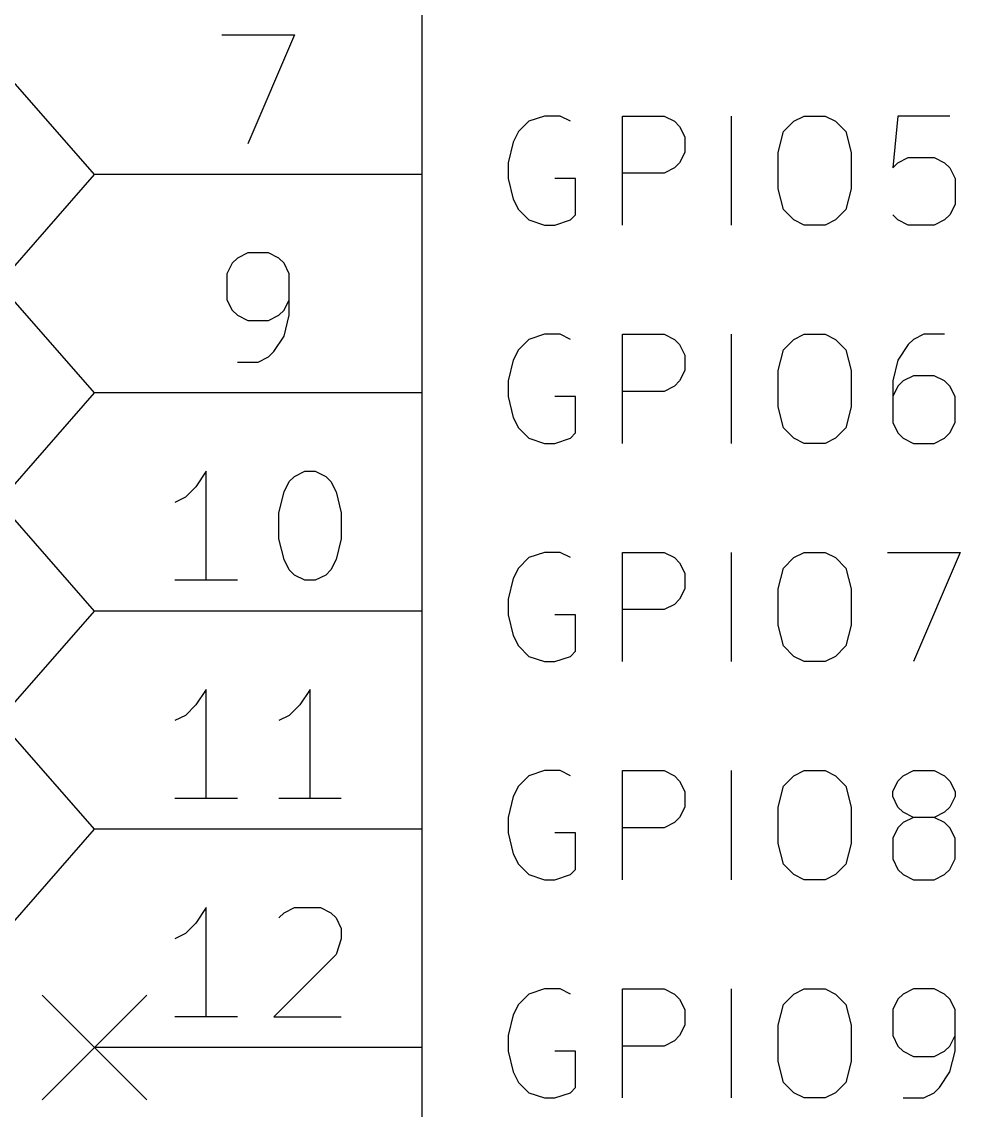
# Model space of a CAD drawing. Header units: inches. Extents: x 0.4 to 11.3, y -7.9 to -0.4.
# Drawn here: x 4.8167 to 5.2467, y -3.9788 to -3.4799 of the extents above; entities that cross this region are included whole.
import ezdxf

# ---------------------------------------------------------------- set-up
doc = ezdxf.new("R2010")
doc.units = ezdxf.units.IN
doc.header["$MEASUREMENT"] = 0
for name, color, linetype in [('BLUE', 174, 'CONTINUOUS'), ('GREENSIXTYFIVE', 129, 'CONTINUOUS'), ('LIGHTRED', 12, 'CONTINUOUS'), ('RED', 14, 'CONTINUOUS'), ('WHITE', 250, 'CONTINUOUS')]:
    doc.layers.add(name, color=color, linetype=linetype)

msp = doc.modelspace()

# ---------------------------------------------------------------- linework, layer by layer
at = {"layer": 'BLUE', "linetype": 'CONTINUOUS'}
for p, q in [((4.826, -3.926), (4.874, -3.974)), ((4.874, -3.926), (4.826, -3.974))]:
    msp.add_line(p, q, dxfattribs=at)
at = {"layer": 'GREENSIXTYFIVE', "linetype": 'CONTINUOUS'}
for p, q in [((5.04905, -3.52551), (5.04428, -3.53028)), ((5.04905, -3.52551), (5.04428, -3.53028)), ((5.05619, -3.52313), (5.04905, -3.52551)), ((5.05619, -3.52313), (5.04905, -3.52551)), ((5.06333, -3.52313), (5.05619, -3.52313)), ((5.06333, -3.52313), (5.05619, -3.52313)), ((5.06809, -3.52551), (5.06333, -3.52313)), ((5.06809, -3.52551), (5.06333, -3.52313)), ((5.0919, -3.57313), (5.0919, -3.52313)), ((5.0919, -3.52313), (5.11095, -3.52313)), ((5.0919, -3.57313), (5.0919, -3.52313)), ((5.0919, -3.52313), (5.11095, -3.52313)), ((5.11095, -3.52313), (5.11571, -3.52551)), ((5.11095, -3.52313), (5.11571, -3.52551)), ((5.11571, -3.52551), (5.11809, -3.52789)), ((5.11571, -3.52551), (5.11809, -3.52789)), ((5.1419, -3.57313), (5.1419, -3.52313)), ((5.1419, -3.57313), (5.1419, -3.52313)), ((5.16571, -3.53028), (5.17048, -3.52551)), ((5.16571, -3.53028), (5.17048, -3.52551)), ((5.17048, -3.52551), (5.17524, -3.52313)), ((5.17048, -3.52551), (5.17524, -3.52313)), ((5.17524, -3.52313), (5.18476, -3.52313)), ((5.17524, -3.52313), (5.18476, -3.52313)), ((5.18476, -3.52313), (5.18952, -3.52551)), ((5.18476, -3.52313), (5.18952, -3.52551)), ((5.18952, -3.52551), (5.19428, -3.53028)), ((5.18952, -3.52551), (5.19428, -3.53028)), ((5.21809, -3.52313), (5.21572, -3.54694)), ((5.21809, -3.52313), (5.21572, -3.54694)), ((5.24191, -3.52313), (5.21809, -3.52313)), ((5.24191, -3.52313), (5.21809, -3.52313)), ((5.04428, -3.53028), (5.0419, -3.53504)), ((5.04428, -3.53028), (5.0419, -3.53504)), ((5.11809, -3.52789), (5.12047, -3.53265)), ((5.11809, -3.52789), (5.12047, -3.53265)), ((5.16333, -3.5398), (5.16571, -3.53028)), ((5.16333, -3.5398), (5.16571, -3.53028)), ((5.19428, -3.53028), (5.19667, -3.5398)), ((5.19428, -3.53028), (5.19667, -3.5398)), ((5.0419, -3.53504), (5.03952, -3.54456)), ((5.0419, -3.53504), (5.03952, -3.54456)), ((5.12047, -3.53265), (5.12047, -3.5398)), ((5.12047, -3.53265), (5.12047, -3.5398)), ((5.12047, -3.5398), (5.11809, -3.54456)), ((5.12047, -3.5398), (5.11809, -3.54456)), ((5.16333, -3.55646), (5.16333, -3.5398)), ((5.16333, -3.55646), (5.16333, -3.5398)), ((5.19667, -3.5398), (5.19667, -3.55646)), ((5.19667, -3.5398), (5.19667, -3.55646)), ((5.03952, -3.54456), (5.03952, -3.5517)), ((5.03952, -3.54456), (5.03952, -3.5517)), ((5.11809, -3.54456), (5.11571, -3.54694)), ((5.11809, -3.54456), (5.11571, -3.54694)), ((5.21572, -3.54694), (5.21809, -3.54456)), ((5.21572, -3.54694), (5.21809, -3.54456)), ((5.21809, -3.54456), (5.22286, -3.54218)), ((5.21809, -3.54456), (5.22286, -3.54218)), ((5.22286, -3.54218), (5.23476, -3.54218)), ((5.22286, -3.54218), (5.23476, -3.54218)), ((5.23476, -3.54218), (5.23952, -3.54456)), ((5.23476, -3.54218), (5.23952, -3.54456)), ((5.23952, -3.54456), (5.24191, -3.54694)), ((5.23952, -3.54456), (5.24191, -3.54694)), ((5.11095, -3.54932), (5.0919, -3.54932)), ((5.11095, -3.54932), (5.0919, -3.54932)), ((5.11571, -3.54694), (5.11095, -3.54932)), ((5.11571, -3.54694), (5.11095, -3.54932)), ((5.24191, -3.54694), (5.24429, -3.5517)), ((5.24191, -3.54694), (5.24429, -3.5517)), ((5.03952, -3.5517), (5.0419, -3.56122)), ((5.03952, -3.5517), (5.0419, -3.56122)), ((5.07047, -3.5517), (5.06095, -3.5517)), ((5.07047, -3.5517), (5.06095, -3.5517)), ((5.07047, -3.56837), (5.07047, -3.5517)), ((5.07047, -3.56837), (5.07047, -3.5517)), ((5.16571, -3.56599), (5.16333, -3.55646)), ((5.16571, -3.56599), (5.16333, -3.55646)), ((5.19667, -3.55646), (5.19428, -3.56599)), ((5.19667, -3.55646), (5.19428, -3.56599)), ((5.24429, -3.5517), (5.24429, -3.56361)), ((5.24429, -3.5517), (5.24429, -3.56361)), ((5.0419, -3.56122), (5.04428, -3.56599)), ((5.0419, -3.56122), (5.04428, -3.56599)), ((5.04428, -3.56599), (5.04905, -3.57075)), ((5.04428, -3.56599), (5.04905, -3.57075)), ((5.17048, -3.57075), (5.16571, -3.56599)), ((5.17048, -3.57075), (5.16571, -3.56599)), ((5.19428, -3.56599), (5.18952, -3.57075)), ((5.19428, -3.56599), (5.18952, -3.57075)), ((5.24429, -3.56361), (5.24191, -3.56837)), ((5.24429, -3.56361), (5.24191, -3.56837)), ((5.04905, -3.57075), (5.05619, -3.57313)), ((5.04905, -3.57075), (5.05619, -3.57313)), ((5.06095, -3.57313), (5.06809, -3.57075)), ((5.06095, -3.57313), (5.06809, -3.57075)), ((5.06809, -3.57075), (5.07047, -3.56837)), ((5.06809, -3.57075), (5.07047, -3.56837)), ((5.17524, -3.57313), (5.17048, -3.57075)), ((5.17524, -3.57313), (5.17048, -3.57075)), ((5.18952, -3.57075), (5.18476, -3.57313)), ((5.18952, -3.57075), (5.18476, -3.57313)), ((5.21809, -3.57075), (5.21572, -3.56837)), ((5.21809, -3.57075), (5.21572, -3.56837)), ((5.22286, -3.57313), (5.21809, -3.57075)), ((5.22286, -3.57313), (5.21809, -3.57075)), ((5.23952, -3.57075), (5.23476, -3.57313)), ((5.23952, -3.57075), (5.23476, -3.57313)), ((5.24191, -3.56837), (5.23952, -3.57075)), ((5.24191, -3.56837), (5.23952, -3.57075)), ((5.05619, -3.57313), (5.06095, -3.57313)), ((5.05619, -3.57313), (5.06095, -3.57313)), ((5.18476, -3.57313), (5.17524, -3.57313)), ((5.18476, -3.57313), (5.17524, -3.57313)), ((5.23476, -3.57313), (5.22286, -3.57313)), ((5.23476, -3.57313), (5.22286, -3.57313)), ((5.04905, -3.62551), (5.04428, -3.63028)), ((5.04905, -3.62551), (5.04428, -3.63028)), ((5.05619, -3.62313), (5.04905, -3.62551)), ((5.05619, -3.62313), (5.04905, -3.62551)), ((5.06333, -3.62313), (5.05619, -3.62313)), ((5.06333, -3.62313), (5.05619, -3.62313)), ((5.06809, -3.62551), (5.06333, -3.62313)), ((5.06809, -3.62551), (5.06333, -3.62313)), ((5.0919, -3.67313), (5.0919, -3.62313)), ((5.0919, -3.62313), (5.11095, -3.62313)), ((5.0919, -3.67313), (5.0919, -3.62313)), ((5.0919, -3.62313), (5.11095, -3.62313)), ((5.11095, -3.62313), (5.11571, -3.62551)), ((5.11095, -3.62313), (5.11571, -3.62551)), ((5.11571, -3.62551), (5.11809, -3.62789)), ((5.11571, -3.62551), (5.11809, -3.62789)), ((5.1419, -3.67313), (5.1419, -3.62313)), ((5.1419, -3.67313), (5.1419, -3.62313)), ((5.16571, -3.63028), (5.17048, -3.62551)), ((5.16571, -3.63028), (5.17048, -3.62551)), ((5.17048, -3.62551), (5.17524, -3.62313)), ((5.17048, -3.62551), (5.17524, -3.62313)), ((5.17524, -3.62313), (5.18476, -3.62313)), ((5.17524, -3.62313), (5.18476, -3.62313)), ((5.18476, -3.62313), (5.18952, -3.62551)), ((5.18476, -3.62313), (5.18952, -3.62551)), ((5.18952, -3.62551), (5.19428, -3.63028)), ((5.18952, -3.62551), (5.19428, -3.63028)), ((5.22524, -3.62551), (5.22286, -3.62789)), ((5.22524, -3.62551), (5.22286, -3.62789)), ((5.23, -3.62313), (5.22524, -3.62551)), ((5.23, -3.62313), (5.22524, -3.62551)), ((5.23952, -3.62313), (5.23, -3.62313)), ((5.23952, -3.62313), (5.23, -3.62313)), ((5.04428, -3.63028), (5.0419, -3.63504)), ((5.04428, -3.63028), (5.0419, -3.63504)), ((5.11809, -3.62789), (5.12047, -3.63265)), ((5.11809, -3.62789), (5.12047, -3.63265)), ((5.16333, -3.6398), (5.16571, -3.63028)), ((5.16333, -3.6398), (5.16571, -3.63028)), ((5.19428, -3.63028), (5.19667, -3.6398)), ((5.19428, -3.63028), (5.19667, -3.6398)), ((5.22286, -3.62789), (5.21809, -3.63504)), ((5.22286, -3.62789), (5.21809, -3.63504)), ((5.0419, -3.63504), (5.03952, -3.64456)), ((5.0419, -3.63504), (5.03952, -3.64456)), ((5.12047, -3.63265), (5.12047, -3.6398)), ((5.12047, -3.63265), (5.12047, -3.6398)), ((5.21809, -3.63504), (5.21572, -3.64456)), ((5.21809, -3.63504), (5.21572, -3.64456)), ((5.12047, -3.6398), (5.11809, -3.64456)), ((5.12047, -3.6398), (5.11809, -3.64456)), ((5.16333, -3.65646), (5.16333, -3.6398)), ((5.16333, -3.65646), (5.16333, -3.6398)), ((5.19667, -3.6398), (5.19667, -3.65646)), ((5.19667, -3.6398), (5.19667, -3.65646)), ((5.03952, -3.64456), (5.03952, -3.6517)), ((5.03952, -3.64456), (5.03952, -3.6517)), ((5.11809, -3.64456), (5.11571, -3.64694)), ((5.11809, -3.64456), (5.11571, -3.64694)), ((5.21572, -3.64456), (5.21572, -3.66361)), ((5.21572, -3.64456), (5.21572, -3.66361)), ((5.22048, -3.64456), (5.21809, -3.64694)), ((5.22048, -3.64456), (5.21809, -3.64694)), ((5.22524, -3.64218), (5.22048, -3.64456)), ((5.22524, -3.64218), (5.22048, -3.64456)), ((5.23476, -3.64218), (5.22524, -3.64218)), ((5.23476, -3.64218), (5.22524, -3.64218)), ((5.23952, -3.64456), (5.23476, -3.64218)), ((5.23952, -3.64456), (5.23476, -3.64218)), ((5.24191, -3.64694), (5.23952, -3.64456)), ((5.24191, -3.64694), (5.23952, -3.64456)), ((5.11095, -3.64932), (5.0919, -3.64932)), ((5.11095, -3.64932), (5.0919, -3.64932)), ((5.11571, -3.64694), (5.11095, -3.64932)), ((5.11571, -3.64694), (5.11095, -3.64932)), ((5.21809, -3.64694), (5.21572, -3.6517)), ((5.21809, -3.64694), (5.21572, -3.6517)), ((5.24429, -3.6517), (5.24191, -3.64694)), ((5.24429, -3.6517), (5.24191, -3.64694)), ((5.03952, -3.6517), (5.0419, -3.66122)), ((5.03952, -3.6517), (5.0419, -3.66122)), ((5.07047, -3.6517), (5.06095, -3.6517)), ((5.07047, -3.6517), (5.06095, -3.6517)), ((5.07047, -3.66837), (5.07047, -3.6517)), ((5.07047, -3.66837), (5.07047, -3.6517)), ((5.24429, -3.66361), (5.24429, -3.6517)), ((5.24429, -3.66361), (5.24429, -3.6517)), ((5.0419, -3.66122), (5.04428, -3.66599)), ((5.0419, -3.66122), (5.04428, -3.66599)), ((5.16571, -3.66599), (5.16333, -3.65646)), ((5.16571, -3.66599), (5.16333, -3.65646)), ((5.19667, -3.65646), (5.19428, -3.66599)), ((5.19667, -3.65646), (5.19428, -3.66599)), ((5.04428, -3.66599), (5.04905, -3.67075)), ((5.04428, -3.66599), (5.04905, -3.67075)), ((5.17048, -3.67075), (5.16571, -3.66599)), ((5.17048, -3.67075), (5.16571, -3.66599)), ((5.19428, -3.66599), (5.18952, -3.67075)), ((5.19428, -3.66599), (5.18952, -3.67075)), ((5.21572, -3.66361), (5.21809, -3.66837)), ((5.21572, -3.66361), (5.21809, -3.66837)), ((5.24191, -3.66837), (5.24429, -3.66361)), ((5.24191, -3.66837), (5.24429, -3.66361)), ((5.04905, -3.67075), (5.05619, -3.67313)), ((5.04905, -3.67075), (5.05619, -3.67313)), ((5.06095, -3.67313), (5.06809, -3.67075)), ((5.06095, -3.67313), (5.06809, -3.67075)), ((5.06809, -3.67075), (5.07047, -3.66837)), ((5.06809, -3.67075), (5.07047, -3.66837)), ((5.17524, -3.67313), (5.17048, -3.67075)), ((5.17524, -3.67313), (5.17048, -3.67075)), ((5.18952, -3.67075), (5.18476, -3.67313)), ((5.18952, -3.67075), (5.18476, -3.67313)), ((5.21809, -3.66837), (5.22048, -3.67075)), ((5.21809, -3.66837), (5.22048, -3.67075)), ((5.22048, -3.67075), (5.22524, -3.67313)), ((5.22048, -3.67075), (5.22524, -3.67313)), ((5.23476, -3.67313), (5.23952, -3.67075)), ((5.23476, -3.67313), (5.23952, -3.67075)), ((5.23952, -3.67075), (5.24191, -3.66837)), ((5.23952, -3.67075), (5.24191, -3.66837)), ((5.05619, -3.67313), (5.06095, -3.67313)), ((5.05619, -3.67313), (5.06095, -3.67313)), ((5.18476, -3.67313), (5.17524, -3.67313)), ((5.18476, -3.67313), (5.17524, -3.67313)), ((5.22524, -3.67313), (5.23476, -3.67313)), ((5.22524, -3.67313), (5.23476, -3.67313)), ((5.04905, -3.72551), (5.04428, -3.73028)), ((5.04905, -3.72551), (5.04428, -3.73028)), ((5.05619, -3.72313), (5.04905, -3.72551)), ((5.05619, -3.72313), (5.04905, -3.72551)), ((5.06333, -3.72313), (5.05619, -3.72313)), ((5.06333, -3.72313), (5.05619, -3.72313)), ((5.06809, -3.72551), (5.06333, -3.72313)), ((5.06809, -3.72551), (5.06333, -3.72313)), ((5.0919, -3.77313), (5.0919, -3.72313)), ((5.0919, -3.72313), (5.11095, -3.72313)), ((5.0919, -3.77313), (5.0919, -3.72313)), ((5.0919, -3.72313), (5.11095, -3.72313)), ((5.11095, -3.72313), (5.11571, -3.72551)), ((5.11095, -3.72313), (5.11571, -3.72551)), ((5.11571, -3.72551), (5.11809, -3.72789)), ((5.11571, -3.72551), (5.11809, -3.72789)), ((5.1419, -3.77313), (5.1419, -3.72313)), ((5.1419, -3.77313), (5.1419, -3.72313)), ((5.16571, -3.73028), (5.17048, -3.72551)), ((5.16571, -3.73028), (5.17048, -3.72551)), ((5.17048, -3.72551), (5.17524, -3.72313)), ((5.17048, -3.72551), (5.17524, -3.72313)), ((5.17524, -3.72313), (5.18476, -3.72313)), ((5.17524, -3.72313), (5.18476, -3.72313)), ((5.18476, -3.72313), (5.18952, -3.72551)), ((5.18476, -3.72313), (5.18952, -3.72551)), ((5.18952, -3.72551), (5.19428, -3.73028)), ((5.18952, -3.72551), (5.19428, -3.73028)), ((5.21333, -3.72313), (5.24667, -3.72313)), ((5.21333, -3.72313), (5.24667, -3.72313)), ((5.24667, -3.72313), (5.22524, -3.77313)), ((5.24667, -3.72313), (5.22524, -3.77313)), ((5.04428, -3.73028), (5.0419, -3.73504)), ((5.04428, -3.73028), (5.0419, -3.73504)), ((5.11809, -3.72789), (5.12047, -3.73265)), ((5.11809, -3.72789), (5.12047, -3.73265)), ((5.16333, -3.7398), (5.16571, -3.73028)), ((5.16333, -3.7398), (5.16571, -3.73028)), ((5.19428, -3.73028), (5.19667, -3.7398)), ((5.19428, -3.73028), (5.19667, -3.7398)), ((5.0419, -3.73504), (5.03952, -3.74456)), ((5.0419, -3.73504), (5.03952, -3.74456)), ((5.12047, -3.73265), (5.12047, -3.7398)), ((5.12047, -3.73265), (5.12047, -3.7398)), ((5.12047, -3.7398), (5.11809, -3.74456)), ((5.12047, -3.7398), (5.11809, -3.74456)), ((5.16333, -3.75646), (5.16333, -3.7398)), ((5.16333, -3.75646), (5.16333, -3.7398)), ((5.19667, -3.7398), (5.19667, -3.75646)), ((5.19667, -3.7398), (5.19667, -3.75646)), ((5.03952, -3.74456), (5.03952, -3.7517)), ((5.03952, -3.74456), (5.03952, -3.7517)), ((5.11809, -3.74456), (5.11571, -3.74694)), ((5.11809, -3.74456), (5.11571, -3.74694)), ((5.11095, -3.74932), (5.0919, -3.74932)), ((5.11095, -3.74932), (5.0919, -3.74932)), ((5.11571, -3.74694), (5.11095, -3.74932)), ((5.11571, -3.74694), (5.11095, -3.74932)), ((5.03952, -3.7517), (5.0419, -3.76122)), ((5.03952, -3.7517), (5.0419, -3.76122)), ((5.07047, -3.7517), (5.06095, -3.7517)), ((5.07047, -3.7517), (5.06095, -3.7517)), ((5.07047, -3.76837), (5.07047, -3.7517)), ((5.07047, -3.76837), (5.07047, -3.7517)), ((5.16571, -3.76599), (5.16333, -3.75646)), ((5.16571, -3.76599), (5.16333, -3.75646)), ((5.19667, -3.75646), (5.19428, -3.76599)), ((5.19667, -3.75646), (5.19428, -3.76599)), ((5.0419, -3.76122), (5.04428, -3.76599)), ((5.0419, -3.76122), (5.04428, -3.76599)), ((5.04428, -3.76599), (5.04905, -3.77075)), ((5.04428, -3.76599), (5.04905, -3.77075)), ((5.17048, -3.77075), (5.16571, -3.76599)), ((5.17048, -3.77075), (5.16571, -3.76599)), ((5.19428, -3.76599), (5.18952, -3.77075)), ((5.19428, -3.76599), (5.18952, -3.77075)), ((5.04905, -3.77075), (5.05619, -3.77313)), ((5.04905, -3.77075), (5.05619, -3.77313)), ((5.06095, -3.77313), (5.06809, -3.77075)), ((5.06095, -3.77313), (5.06809, -3.77075)), ((5.06809, -3.77075), (5.07047, -3.76837)), ((5.06809, -3.77075), (5.07047, -3.76837)), ((5.17524, -3.77313), (5.17048, -3.77075)), ((5.17524, -3.77313), (5.17048, -3.77075)), ((5.18952, -3.77075), (5.18476, -3.77313)), ((5.18952, -3.77075), (5.18476, -3.77313)), ((5.05619, -3.77313), (5.06095, -3.77313)), ((5.05619, -3.77313), (5.06095, -3.77313)), ((5.18476, -3.77313), (5.17524, -3.77313)), ((5.18476, -3.77313), (5.17524, -3.77313)), ((5.04905, -3.82551), (5.04428, -3.83028)), ((5.04905, -3.82551), (5.04428, -3.83028)), ((5.05619, -3.82313), (5.04905, -3.82551)), ((5.05619, -3.82313), (5.04905, -3.82551)), ((5.06333, -3.82313), (5.05619, -3.82313)), ((5.06333, -3.82313), (5.05619, -3.82313)), ((5.06809, -3.82551), (5.06333, -3.82313)), ((5.06809, -3.82551), (5.06333, -3.82313)), ((5.0919, -3.87313), (5.0919, -3.82313)), ((5.0919, -3.82313), (5.11095, -3.82313)), ((5.0919, -3.87313), (5.0919, -3.82313)), ((5.0919, -3.82313), (5.11095, -3.82313)), ((5.11095, -3.82313), (5.11571, -3.82551)), ((5.11095, -3.82313), (5.11571, -3.82551)), ((5.11571, -3.82551), (5.11809, -3.82789)), ((5.11571, -3.82551), (5.11809, -3.82789)), ((5.1419, -3.87313), (5.1419, -3.82313)), ((5.1419, -3.87313), (5.1419, -3.82313)), ((5.16571, -3.83028), (5.17048, -3.82551)), ((5.16571, -3.83028), (5.17048, -3.82551)), ((5.17048, -3.82551), (5.17524, -3.82313)), ((5.17048, -3.82551), (5.17524, -3.82313)), ((5.17524, -3.82313), (5.18476, -3.82313)), ((5.17524, -3.82313), (5.18476, -3.82313)), ((5.18476, -3.82313), (5.18952, -3.82551)), ((5.18476, -3.82313), (5.18952, -3.82551)), ((5.18952, -3.82551), (5.19428, -3.83028)), ((5.18952, -3.82551), (5.19428, -3.83028)), ((5.21809, -3.82789), (5.22048, -3.82551)), ((5.21809, -3.82789), (5.22048, -3.82551)), ((5.22048, -3.82551), (5.22524, -3.82313)), ((5.22048, -3.82551), (5.22524, -3.82313)), ((5.22524, -3.82313), (5.23476, -3.82313)), ((5.22524, -3.82313), (5.23476, -3.82313)), ((5.23476, -3.82313), (5.23952, -3.82551)), ((5.23476, -3.82313), (5.23952, -3.82551)), ((5.23952, -3.82551), (5.24191, -3.82789)), ((5.23952, -3.82551), (5.24191, -3.82789)), ((5.04428, -3.83028), (5.0419, -3.83504)), ((5.04428, -3.83028), (5.0419, -3.83504)), ((5.11809, -3.82789), (5.12047, -3.83265)), ((5.11809, -3.82789), (5.12047, -3.83265)), ((5.16333, -3.8398), (5.16571, -3.83028)), ((5.16333, -3.8398), (5.16571, -3.83028)), ((5.19428, -3.83028), (5.19667, -3.8398)), ((5.19428, -3.83028), (5.19667, -3.8398)), ((5.21572, -3.83265), (5.21809, -3.82789)), ((5.21572, -3.83265), (5.21809, -3.82789)), ((5.24191, -3.82789), (5.24429, -3.83265)), ((5.24191, -3.82789), (5.24429, -3.83265)), ((5.0419, -3.83504), (5.03952, -3.84456)), ((5.0419, -3.83504), (5.03952, -3.84456)), ((5.12047, -3.83265), (5.12047, -3.8398)), ((5.12047, -3.83265), (5.12047, -3.8398)), ((5.21572, -3.83504), (5.21572, -3.83265)), ((5.21572, -3.83504), (5.21572, -3.83265)), ((5.21809, -3.8398), (5.21572, -3.83504)), ((5.21809, -3.8398), (5.21572, -3.83504)), ((5.24429, -3.83504), (5.24191, -3.8398)), ((5.24429, -3.83504), (5.24191, -3.8398)), ((5.24429, -3.83265), (5.24429, -3.83504)), ((5.24429, -3.83265), (5.24429, -3.83504)), ((5.12047, -3.8398), (5.11809, -3.84456)), ((5.12047, -3.8398), (5.11809, -3.84456)), ((5.16333, -3.85646), (5.16333, -3.8398)), ((5.16333, -3.85646), (5.16333, -3.8398)), ((5.19667, -3.8398), (5.19667, -3.85646)), ((5.19667, -3.8398), (5.19667, -3.85646)), ((5.22048, -3.84218), (5.21809, -3.8398)), ((5.22048, -3.84218), (5.21809, -3.8398)), ((5.24191, -3.8398), (5.23952, -3.84218)), ((5.24191, -3.8398), (5.23952, -3.84218)), ((5.03952, -3.84456), (5.03952, -3.8517)), ((5.03952, -3.84456), (5.03952, -3.8517)), ((5.11809, -3.84456), (5.11571, -3.84694)), ((5.11809, -3.84456), (5.11571, -3.84694)), ((5.22524, -3.84456), (5.22048, -3.84218)), ((5.22524, -3.84456), (5.22048, -3.84218)), ((5.22524, -3.84456), (5.22048, -3.84694)), ((5.22524, -3.84456), (5.22048, -3.84694)), ((5.23476, -3.84456), (5.22524, -3.84456)), ((5.23476, -3.84456), (5.22524, -3.84456)), ((5.23952, -3.84218), (5.23476, -3.84456)), ((5.23952, -3.84218), (5.23476, -3.84456)), ((5.23952, -3.84694), (5.23476, -3.84456)), ((5.23952, -3.84694), (5.23476, -3.84456)), ((5.11095, -3.84932), (5.0919, -3.84932)), ((5.11095, -3.84932), (5.0919, -3.84932)), ((5.11571, -3.84694), (5.11095, -3.84932)), ((5.11571, -3.84694), (5.11095, -3.84932)), ((5.21809, -3.84932), (5.21572, -3.85408)), ((5.21809, -3.84932), (5.21572, -3.85408)), ((5.22048, -3.84694), (5.21809, -3.84932)), ((5.22048, -3.84694), (5.21809, -3.84932)), ((5.24191, -3.84932), (5.23952, -3.84694)), ((5.24191, -3.84932), (5.23952, -3.84694)), ((5.24429, -3.85408), (5.24191, -3.84932)), ((5.24429, -3.85408), (5.24191, -3.84932)), ((5.03952, -3.8517), (5.0419, -3.86122)), ((5.03952, -3.8517), (5.0419, -3.86122)), ((5.07047, -3.8517), (5.06095, -3.8517)), ((5.07047, -3.8517), (5.06095, -3.8517)), ((5.07047, -3.86837), (5.07047, -3.8517)), ((5.07047, -3.86837), (5.07047, -3.8517)), ((5.21572, -3.85408), (5.21572, -3.86361)), ((5.21572, -3.85408), (5.21572, -3.86361)), ((5.24429, -3.86361), (5.24429, -3.85408)), ((5.24429, -3.86361), (5.24429, -3.85408)), ((5.16571, -3.86599), (5.16333, -3.85646)), ((5.16571, -3.86599), (5.16333, -3.85646)), ((5.19667, -3.85646), (5.19428, -3.86599)), ((5.19667, -3.85646), (5.19428, -3.86599)), ((5.0419, -3.86122), (5.04428, -3.86599)), ((5.0419, -3.86122), (5.04428, -3.86599)), ((5.21572, -3.86361), (5.21809, -3.86837)), ((5.21572, -3.86361), (5.21809, -3.86837)), ((5.24191, -3.86837), (5.24429, -3.86361)), ((5.24191, -3.86837), (5.24429, -3.86361)), ((5.04428, -3.86599), (5.04905, -3.87075)), ((5.04428, -3.86599), (5.04905, -3.87075)), ((5.04905, -3.87075), (5.05619, -3.87313)), ((5.04905, -3.87075), (5.05619, -3.87313)), ((5.06095, -3.87313), (5.06809, -3.87075)), ((5.06095, -3.87313), (5.06809, -3.87075)), ((5.06809, -3.87075), (5.07047, -3.86837)), ((5.06809, -3.87075), (5.07047, -3.86837)), ((5.17048, -3.87075), (5.16571, -3.86599)), ((5.17048, -3.87075), (5.16571, -3.86599)), ((5.17524, -3.87313), (5.17048, -3.87075)), ((5.17524, -3.87313), (5.17048, -3.87075)), ((5.18952, -3.87075), (5.18476, -3.87313)), ((5.18952, -3.87075), (5.18476, -3.87313)), ((5.19428, -3.86599), (5.18952, -3.87075)), ((5.19428, -3.86599), (5.18952, -3.87075)), ((5.21809, -3.86837), (5.22048, -3.87075)), ((5.21809, -3.86837), (5.22048, -3.87075)), ((5.22048, -3.87075), (5.22524, -3.87313)), ((5.22048, -3.87075), (5.22524, -3.87313)), ((5.23476, -3.87313), (5.23952, -3.87075)), ((5.23476, -3.87313), (5.23952, -3.87075)), ((5.23952, -3.87075), (5.24191, -3.86837)), ((5.23952, -3.87075), (5.24191, -3.86837)), ((5.05619, -3.87313), (5.06095, -3.87313)), ((5.05619, -3.87313), (5.06095, -3.87313)), ((5.18476, -3.87313), (5.17524, -3.87313)), ((5.18476, -3.87313), (5.17524, -3.87313)), ((5.22524, -3.87313), (5.23476, -3.87313)), ((5.22524, -3.87313), (5.23476, -3.87313)), ((5.04905, -3.92551), (5.04428, -3.93028)), ((5.04905, -3.92551), (5.04428, -3.93028)), ((5.05619, -3.92313), (5.04905, -3.92551)), ((5.05619, -3.92313), (5.04905, -3.92551)), ((5.06333, -3.92313), (5.05619, -3.92313)), ((5.06333, -3.92313), (5.05619, -3.92313)), ((5.06809, -3.92551), (5.06333, -3.92313)), ((5.06809, -3.92551), (5.06333, -3.92313)), ((5.0919, -3.97313), (5.0919, -3.92313)), ((5.0919, -3.92313), (5.11095, -3.92313)), ((5.0919, -3.97313), (5.0919, -3.92313)), ((5.0919, -3.92313), (5.11095, -3.92313)), ((5.11095, -3.92313), (5.11571, -3.92551)), ((5.11095, -3.92313), (5.11571, -3.92551)), ((5.11571, -3.92551), (5.11809, -3.92789)), ((5.11571, -3.92551), (5.11809, -3.92789)), ((5.1419, -3.97313), (5.1419, -3.92313)), ((5.1419, -3.97313), (5.1419, -3.92313)), ((5.16571, -3.93028), (5.17048, -3.92551)), ((5.16571, -3.93028), (5.17048, -3.92551)), ((5.17048, -3.92551), (5.17524, -3.92313)), ((5.17048, -3.92551), (5.17524, -3.92313)), ((5.17524, -3.92313), (5.18476, -3.92313)), ((5.17524, -3.92313), (5.18476, -3.92313)), ((5.18476, -3.92313), (5.18952, -3.92551)), ((5.18476, -3.92313), (5.18952, -3.92551)), ((5.18952, -3.92551), (5.19428, -3.93028)), ((5.18952, -3.92551), (5.19428, -3.93028)), ((5.22048, -3.92551), (5.21809, -3.92789)), ((5.22048, -3.92551), (5.21809, -3.92789)), ((5.22524, -3.92313), (5.22048, -3.92551)), ((5.22524, -3.92313), (5.22048, -3.92551)), ((5.23476, -3.92313), (5.22524, -3.92313)), ((5.23476, -3.92313), (5.22524, -3.92313)), ((5.23952, -3.92551), (5.23476, -3.92313)), ((5.23952, -3.92551), (5.23476, -3.92313)), ((5.24191, -3.92789), (5.23952, -3.92551)), ((5.24191, -3.92789), (5.23952, -3.92551)), ((5.04428, -3.93028), (5.0419, -3.93504)), ((5.04428, -3.93028), (5.0419, -3.93504)), ((5.11809, -3.92789), (5.12047, -3.93265)), ((5.11809, -3.92789), (5.12047, -3.93265)), ((5.16333, -3.9398), (5.16571, -3.93028)), ((5.16333, -3.9398), (5.16571, -3.93028)), ((5.19428, -3.93028), (5.19667, -3.9398)), ((5.19428, -3.93028), (5.19667, -3.9398)), ((5.21809, -3.92789), (5.21572, -3.93265)), ((5.21809, -3.92789), (5.21572, -3.93265)), ((5.24429, -3.93265), (5.24191, -3.92789)), ((5.24429, -3.93265), (5.24191, -3.92789)), ((5.0419, -3.93504), (5.03952, -3.94456)), ((5.0419, -3.93504), (5.03952, -3.94456)), ((5.12047, -3.93265), (5.12047, -3.9398)), ((5.12047, -3.93265), (5.12047, -3.9398)), ((5.21572, -3.93265), (5.21572, -3.94456)), ((5.21572, -3.93265), (5.21572, -3.94456)), ((5.24429, -3.9517), (5.24429, -3.93265)), ((5.24429, -3.9517), (5.24429, -3.93265)), ((5.12047, -3.9398), (5.11809, -3.94456)), ((5.12047, -3.9398), (5.11809, -3.94456)), ((5.16333, -3.95646), (5.16333, -3.9398)), ((5.16333, -3.95646), (5.16333, -3.9398)), ((5.19667, -3.9398), (5.19667, -3.95646)), ((5.19667, -3.9398), (5.19667, -3.95646)), ((5.03952, -3.94456), (5.03952, -3.9517)), ((5.03952, -3.94456), (5.03952, -3.9517)), ((5.11809, -3.94456), (5.11571, -3.94694)), ((5.11809, -3.94456), (5.11571, -3.94694)), ((5.21572, -3.94456), (5.21809, -3.94932)), ((5.21572, -3.94456), (5.21809, -3.94932)), ((5.24191, -3.94932), (5.24429, -3.94456)), ((5.24191, -3.94932), (5.24429, -3.94456)), ((5.11095, -3.94932), (5.0919, -3.94932)), ((5.11095, -3.94932), (5.0919, -3.94932)), ((5.11571, -3.94694), (5.11095, -3.94932)), ((5.11571, -3.94694), (5.11095, -3.94932)), ((5.21809, -3.94932), (5.22048, -3.9517)), ((5.21809, -3.94932), (5.22048, -3.9517)), ((5.23952, -3.9517), (5.24191, -3.94932)), ((5.23952, -3.9517), (5.24191, -3.94932)), ((5.03952, -3.9517), (5.0419, -3.96122)), ((5.03952, -3.9517), (5.0419, -3.96122)), ((5.07047, -3.9517), (5.06095, -3.9517)), ((5.07047, -3.9517), (5.06095, -3.9517)), ((5.07047, -3.96837), (5.07047, -3.9517)), ((5.07047, -3.96837), (5.07047, -3.9517)), ((5.22048, -3.9517), (5.22524, -3.95408)), ((5.22048, -3.9517), (5.22524, -3.95408)), ((5.22524, -3.95408), (5.23476, -3.95408)), ((5.22524, -3.95408), (5.23476, -3.95408)), ((5.23476, -3.95408), (5.23952, -3.9517)), ((5.23476, -3.95408), (5.23952, -3.9517)), ((5.24191, -3.96122), (5.24429, -3.9517)), ((5.24191, -3.96122), (5.24429, -3.9517)), ((5.16571, -3.96599), (5.16333, -3.95646)), ((5.16571, -3.96599), (5.16333, -3.95646)), ((5.19667, -3.95646), (5.19428, -3.96599)), ((5.19667, -3.95646), (5.19428, -3.96599)), ((5.0419, -3.96122), (5.04428, -3.96599)), ((5.0419, -3.96122), (5.04428, -3.96599)), ((5.23714, -3.96837), (5.24191, -3.96122)), ((5.23714, -3.96837), (5.24191, -3.96122)), ((5.04428, -3.96599), (5.04905, -3.97075)), ((5.04428, -3.96599), (5.04905, -3.97075)), ((5.06809, -3.97075), (5.07047, -3.96837)), ((5.06809, -3.97075), (5.07047, -3.96837)), ((5.17048, -3.97075), (5.16571, -3.96599)), ((5.17048, -3.97075), (5.16571, -3.96599)), ((5.19428, -3.96599), (5.18952, -3.97075)), ((5.19428, -3.96599), (5.18952, -3.97075)), ((5.23476, -3.97075), (5.23714, -3.96837)), ((5.23476, -3.97075), (5.23714, -3.96837)), ((5.04905, -3.97075), (5.05619, -3.97313)), ((5.04905, -3.97075), (5.05619, -3.97313)), ((5.05619, -3.97313), (5.06095, -3.97313)), ((5.05619, -3.97313), (5.06095, -3.97313)), ((5.06095, -3.97313), (5.06809, -3.97075)), ((5.06095, -3.97313), (5.06809, -3.97075)), ((5.17524, -3.97313), (5.17048, -3.97075)), ((5.17524, -3.97313), (5.17048, -3.97075)), ((5.18476, -3.97313), (5.17524, -3.97313)), ((5.18476, -3.97313), (5.17524, -3.97313)), ((5.18952, -3.97075), (5.18476, -3.97313)), ((5.18952, -3.97075), (5.18476, -3.97313)), ((5.22048, -3.97313), (5.23, -3.97313)), ((5.22048, -3.97313), (5.23, -3.97313)), ((5.23, -3.97313), (5.23476, -3.97075)), ((5.23, -3.97313), (5.23476, -3.97075))]:
    msp.add_line(p, q, dxfattribs=at)
at = {"layer": 'LIGHTRED', "linetype": 'CONTINUOUS'}
for p, q in [((4.90833, -3.48588), (4.94167, -3.48588)), ((4.90833, -3.48588), (4.94167, -3.48588)), ((4.94167, -3.48588), (4.92024, -3.53588)), ((4.94167, -3.48588), (4.92024, -3.53588)), ((4.92024, -3.58588), (4.91548, -3.58826)), ((4.92024, -3.58588), (4.91548, -3.58826)), ((4.92976, -3.58588), (4.92024, -3.58588)), ((4.92976, -3.58588), (4.92024, -3.58588)), ((4.93452, -3.58826), (4.92976, -3.58588)), ((4.93452, -3.58826), (4.92976, -3.58588)), ((4.91309, -3.59064), (4.91072, -3.5954)), ((4.91309, -3.59064), (4.91072, -3.5954)), ((4.91548, -3.58826), (4.91309, -3.59064)), ((4.91548, -3.58826), (4.91309, -3.59064)), ((4.93691, -3.59064), (4.93452, -3.58826)), ((4.93691, -3.59064), (4.93452, -3.58826)), ((4.93929, -3.5954), (4.93691, -3.59064)), ((4.93929, -3.5954), (4.93691, -3.59064)), ((4.91072, -3.5954), (4.91072, -3.60731)), ((4.91072, -3.5954), (4.91072, -3.60731)), ((4.93929, -3.61445), (4.93929, -3.5954)), ((4.93929, -3.61445), (4.93929, -3.5954)), ((4.91072, -3.60731), (4.91309, -3.61207)), ((4.91072, -3.60731), (4.91309, -3.61207)), ((4.93691, -3.61207), (4.93929, -3.60731)), ((4.93691, -3.61207), (4.93929, -3.60731)), ((4.91309, -3.61207), (4.91548, -3.61445)), ((4.91309, -3.61207), (4.91548, -3.61445)), ((4.91548, -3.61445), (4.92024, -3.61683)), ((4.91548, -3.61445), (4.92024, -3.61683)), ((4.92976, -3.61683), (4.93452, -3.61445)), ((4.92976, -3.61683), (4.93452, -3.61445)), ((4.93452, -3.61445), (4.93691, -3.61207)), ((4.93452, -3.61445), (4.93691, -3.61207)), ((4.93691, -3.62397), (4.93929, -3.61445)), ((4.93691, -3.62397), (4.93929, -3.61445)), ((4.92024, -3.61683), (4.92976, -3.61683)), ((4.92024, -3.61683), (4.92976, -3.61683)), ((4.93214, -3.63112), (4.93691, -3.62397)), ((4.93214, -3.63112), (4.93691, -3.62397)), ((4.92976, -3.6335), (4.93214, -3.63112)), ((4.92976, -3.6335), (4.93214, -3.63112)), ((4.91548, -3.63588), (4.925, -3.63588)), ((4.91548, -3.63588), (4.925, -3.63588)), ((4.925, -3.63588), (4.92976, -3.6335)), ((4.925, -3.63588), (4.92976, -3.6335)), ((4.90119, -3.68588), (4.89643, -3.69302)), ((4.90119, -3.68588), (4.89643, -3.69302)), ((4.90119, -3.73588), (4.90119, -3.68588)), ((4.90119, -3.73588), (4.90119, -3.68588)), ((4.94167, -3.68826), (4.94643, -3.68588)), ((4.94167, -3.68826), (4.94643, -3.68588)), ((4.94643, -3.68588), (4.95119, -3.68588)), ((4.94643, -3.68588), (4.95119, -3.68588)), ((4.95119, -3.68588), (4.95595, -3.68826)), ((4.95119, -3.68588), (4.95595, -3.68826)), ((4.9369, -3.6954), (4.93928, -3.69064)), ((4.9369, -3.6954), (4.93928, -3.69064)), ((4.93928, -3.69064), (4.94167, -3.68826)), ((4.93928, -3.69064), (4.94167, -3.68826)), ((4.95595, -3.68826), (4.95833, -3.69064)), ((4.95595, -3.68826), (4.95833, -3.69064)), ((4.95833, -3.69064), (4.96071, -3.6954)), ((4.95833, -3.69064), (4.96071, -3.6954)), ((4.89643, -3.69302), (4.89167, -3.69778)), ((4.89643, -3.69302), (4.89167, -3.69778)), ((4.93452, -3.70493), (4.9369, -3.6954)), ((4.93452, -3.70493), (4.9369, -3.6954)), ((4.96071, -3.6954), (4.96309, -3.70493)), ((4.96071, -3.6954), (4.96309, -3.70493)), ((4.89167, -3.69778), (4.88691, -3.70017)), ((4.89167, -3.69778), (4.88691, -3.70017)), ((4.93452, -3.71683), (4.93452, -3.70493)), ((4.93452, -3.71683), (4.93452, -3.70493)), ((4.96309, -3.70493), (4.96309, -3.71683)), ((4.96309, -3.70493), (4.96309, -3.71683)), ((4.9369, -3.72635), (4.93452, -3.71683)), ((4.9369, -3.72635), (4.93452, -3.71683)), ((4.96309, -3.71683), (4.96071, -3.72635)), ((4.96309, -3.71683), (4.96071, -3.72635)), ((4.93928, -3.73112), (4.9369, -3.72635)), ((4.93928, -3.73112), (4.9369, -3.72635)), ((4.96071, -3.72635), (4.95833, -3.73112)), ((4.96071, -3.72635), (4.95833, -3.73112)), ((4.91548, -3.73588), (4.88691, -3.73588)), ((4.91548, -3.73588), (4.88691, -3.73588)), ((4.94167, -3.7335), (4.93928, -3.73112)), ((4.94167, -3.7335), (4.93928, -3.73112)), ((4.94643, -3.73588), (4.94167, -3.7335)), ((4.94643, -3.73588), (4.94167, -3.7335)), ((4.95119, -3.73588), (4.94643, -3.73588)), ((4.95119, -3.73588), (4.94643, -3.73588)), ((4.95595, -3.7335), (4.95119, -3.73588)), ((4.95595, -3.7335), (4.95119, -3.73588)), ((4.95833, -3.73112), (4.95595, -3.7335)), ((4.95833, -3.73112), (4.95595, -3.7335)), ((4.90119, -3.78588), (4.89643, -3.79302)), ((4.90119, -3.78588), (4.89643, -3.79302)), ((4.90119, -3.83588), (4.90119, -3.78588)), ((4.90119, -3.83588), (4.90119, -3.78588)), ((4.94881, -3.78588), (4.94405, -3.79302)), ((4.94881, -3.78588), (4.94405, -3.79302)), ((4.94881, -3.83588), (4.94881, -3.78588)), ((4.94881, -3.83588), (4.94881, -3.78588)), ((4.89643, -3.79302), (4.89167, -3.79778)), ((4.89643, -3.79302), (4.89167, -3.79778)), ((4.94405, -3.79302), (4.93928, -3.79778)), ((4.94405, -3.79302), (4.93928, -3.79778)), ((4.89167, -3.79778), (4.88691, -3.80017)), ((4.89167, -3.79778), (4.88691, -3.80017)), ((4.93928, -3.79778), (4.93452, -3.80017)), ((4.93928, -3.79778), (4.93452, -3.80017)), ((4.91548, -3.83588), (4.88691, -3.83588)), ((4.91548, -3.83588), (4.88691, -3.83588)), ((4.96309, -3.83588), (4.93452, -3.83588)), ((4.96309, -3.83588), (4.93452, -3.83588)), ((4.90119, -3.88588), (4.89643, -3.89302)), ((4.90119, -3.88588), (4.89643, -3.89302)), ((4.90119, -3.93588), (4.90119, -3.88588)), ((4.90119, -3.93588), (4.90119, -3.88588)), ((4.93452, -3.89064), (4.9369, -3.88826)), ((4.93452, -3.89064), (4.9369, -3.88826)), ((4.9369, -3.88826), (4.94167, -3.88588)), ((4.9369, -3.88826), (4.94167, -3.88588)), ((4.94167, -3.88588), (4.95357, -3.88588)), ((4.94167, -3.88588), (4.95357, -3.88588)), ((4.95357, -3.88588), (4.95833, -3.88826)), ((4.95357, -3.88588), (4.95833, -3.88826)), ((4.95833, -3.88826), (4.96071, -3.89064)), ((4.95833, -3.88826), (4.96071, -3.89064)), ((4.96071, -3.89064), (4.96309, -3.8954)), ((4.96071, -3.89064), (4.96309, -3.8954)), ((4.89643, -3.89302), (4.89167, -3.89778)), ((4.89643, -3.89302), (4.89167, -3.89778)), ((4.96309, -3.8954), (4.96309, -3.90017)), ((4.96309, -3.8954), (4.96309, -3.90017)), ((4.89167, -3.89778), (4.88691, -3.90017)), ((4.89167, -3.89778), (4.88691, -3.90017)), ((4.96309, -3.90017), (4.96071, -3.90731)), ((4.96309, -3.90017), (4.96071, -3.90731)), ((4.96071, -3.90731), (4.93214, -3.93588)), ((4.96071, -3.90731), (4.93214, -3.93588)), ((4.91548, -3.93588), (4.88691, -3.93588)), ((4.91548, -3.93588), (4.88691, -3.93588)), ((4.93214, -3.93588), (4.96309, -3.93588)), ((4.93214, -3.93588), (4.96309, -3.93588))]:
    msp.add_line(p, q, dxfattribs=at)
at = {"layer": 'RED', "linetype": 'CONTINUOUS'}
for p, q in [((5, -2.3), (5, -4.9)), ((4.85, -3.55), (4.80625, -3.49998)), ((4.80625, -3.60002), (4.85, -3.55)), ((5, -3.55), (4.85, -3.55)), ((5, -3.55), (4.85, -3.55)), ((4.85, -3.65), (4.80625, -3.59998)), ((4.80625, -3.70002), (4.85, -3.65)), ((5, -3.65), (4.85, -3.65)), ((5, -3.65), (4.85, -3.65)), ((4.85, -3.75), (4.80625, -3.69998)), ((4.80625, -3.80002), (4.85, -3.75)), ((5, -3.75), (4.85, -3.75)), ((5, -3.75), (4.85, -3.75)), ((4.85, -3.85), (4.80625, -3.79998)), ((4.80625, -3.90002), (4.85, -3.85)), ((5, -3.85), (4.85, -3.85)), ((5, -3.85), (4.85, -3.85)), ((5, -3.95), (4.85, -3.95)), ((5, -3.95), (4.85, -3.95))]:
    msp.add_line(p, q, dxfattribs=at)
at = {"layer": 'WHITE', "linetype": 'CONTINUOUS'}
msp.add_line((5, -2.3), (5, -4.9), dxfattribs=at)

doc.saveas('drawing.dxf')
